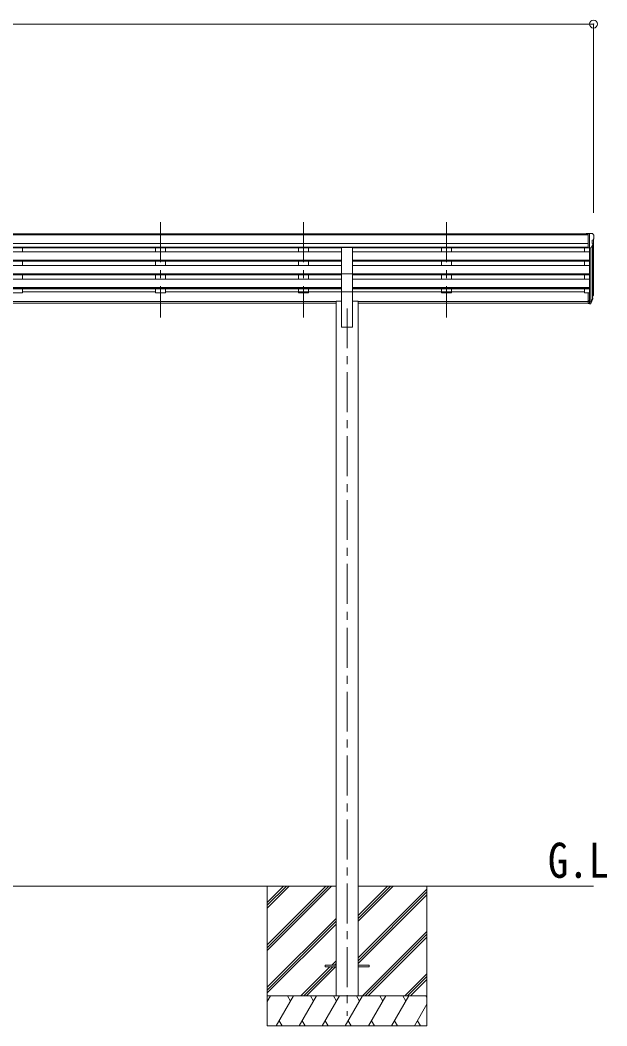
# Model space of a CAD drawing. Units: millimetres at full size, sheet at 1:40; details may follow other scales. Extents: x -11243 to 11243, y -7760 to 7760.
# Drawn here: x 3857 to 6795, y -4872 to 165 of the extents above; entities that cross this region are included whole.
import ezdxf
from ezdxf.enums import TextEntityAlignment as Align

# ---------------------------------------------------------------- set-up
doc = ezdxf.new("R2010")
doc.units = ezdxf.units.MM
doc.header["$LTSCALE"] = 40
doc.header["$PDMODE"] = 32
doc.header["$PDSIZE"] = 40
doc.linetypes.add('CHAIN1', pattern=[8, 5, -1, 1, -1])
for name, color, linetype, lineweight in [('0-0_0', 7, 'Continuous', 9), ('0-1_本体', 5, 'CHAIN1', 9), ('0-3_ELV2', 4, 'Continuous', 9), ('0-6_OTH_LINE', 6, 'Continuous', 9)]:
    doc.layers.add(name, color=color, linetype=linetype, lineweight=lineweight)
doc.layers.add('0-7_SHAPE', color=7, linetype='Continuous')
doc.styles.add('ＭＳ ゴシック', font='')
doc.styles.get('ＭＳ ゴシック').set_extended_font_data('MS Gothic')

msp = doc.modelspace()

# ---------------------------------------------------------------- linework, layer by layer
at = {"layer": '0-0_0'}
for p, q in [((2249.67, -4172.36), (5439.27, -4172.36)), ((5094.47, -4172.36), (5094.47, -4872.36)), ((5094.47, -4466.54), (5388.65, -4172.36)), ((5094.47, -4480.68), (5402.8, -4172.36)), ((5094.47, -4494.82), (5416.94, -4172.36)), ((5094.47, -4282.69), (5204.81, -4172.36)), ((5094.47, -4268.55), (5190.66, -4172.36)), ((5094.47, -4254.41), (5176.52, -4172.36)), ((5549.67, -4172.36), (6728.47, -4172.36)), ((5549.67, -4347.99), (5725.31, -4172.36)), ((5549.67, -4333.85), (5711.16, -4172.36)), ((5549.67, -4319.71), (5697.02, -4172.36)), ((5894.47, -4172.36), (5894.47, -4872.36)), ((5549.67, -4531.84), (5894.47, -4187.04)), ((5549.67, -4545.98), (5894.47, -4201.19)), ((5549.67, -4560.12), (5894.47, -4215.33)), ((5094.47, -4678.67), (5439.27, -4333.87)), ((5094.47, -4692.81), (5439.27, -4348.02)), ((5094.47, -4706.96), (5439.27, -4362.16)), ((5571.28, -4722.36), (5894.47, -4399.17)), ((5585.42, -4722.36), (5894.47, -4413.32)), ((5599.57, -4722.36), (5894.47, -4427.46)), ((5262.92, -4722.36), (5408.42, -4576.86)), ((5277.06, -4722.36), (5422.56, -4576.86)), ((5291.2, -4722.36), (5436.7, -4576.86)), ((5417.42, -4567.86), (5439.27, -4546.01)), ((5431.56, -4567.86), (5439.27, -4560.15)), ((5783.42, -4722.36), (5894.47, -4611.31)), ((5797.56, -4722.36), (5894.47, -4625.45)), ((5811.7, -4722.36), (5894.47, -4639.59)), ((5894.47, -4722.36), (5094.47, -4722.36)), ((5094.47, -4749.87), (5110.35, -4722.36)), ((5139.22, -4872.36), (5225.82, -4722.36)), ((5210.82, -4748.34), (5195.82, -4722.36)), ((5254.69, -4872.36), (5341.29, -4722.36)), ((5326.29, -4748.35), (5311.29, -4722.36)), ((5370.16, -4872.36), (5456.76, -4722.36)), ((5441.76, -4748.35), (5426.76, -4722.36)), ((5485.63, -4872.36), (5572.23, -4722.36)), ((5557.23, -4748.34), (5542.23, -4722.36)), ((5601.1, -4872.36), (5687.7, -4722.36)), ((5672.7, -4748.34), (5657.7, -4722.36)), ((5716.57, -4872.36), (5803.17, -4722.36)), ((5773.17, -4722.36), (5788.17, -4748.34)), ((5888.64, -4722.36), (5894.47, -4732.46)), ((5832.04, -4872.36), (5894.47, -4764.23)), ((5094.47, -4872.36), (5894.47, -4872.36)), ((5154.22, -4846.38), (5169.22, -4872.36)), ((5269.69, -4846.38), (5284.69, -4872.36)), ((5385.16, -4846.38), (5400.16, -4872.36)), ((5500.63, -4846.38), (5515.63, -4872.36)), ((5616.1, -4846.38), (5631.1, -4872.36)), ((5731.57, -4846.38), (5746.57, -4872.36)), ((5847.04, -4846.38), (5862.04, -4872.36))]:
    msp.add_line(p, q, dxfattribs=at)
at = {"layer": '0-1_本体'}
for p, q in [((4560.47, -847.96), (4560.47, -1325.48)), ((4560.47, -847.96), (4560.47, -1325.48)), ((5276.47, -847.96), (5276.47, -1325.48)), ((5276.47, -847.96), (5276.47, -1325.48)), ((5992.47, -847.96), (5992.47, -1325.48)), ((5992.47, -847.96), (5992.47, -1325.48)), ((5494.47, -1278.8), (5494.47, -4822.36))]:
    msp.add_line(p, q, dxfattribs=at)
at = {"layer": '0-3_ELV2'}
for p, q in [((6701.97, -905.31), (986.97, -905.31)), ((6701.97, -903.71), (6691.97, -903.79)), ((6691.97, -905.31), (6691.97, -903.79)), ((6701.97, -975.69), (6701.97, -903.71)), ((6720.47, -903.71), (6701.97, -903.71)), ((6708.47, -976.69), (6708.47, -903.71)), ((6720.47, -903.71), (6722.81, -903.85)), ((6723.56, -904.27), (6727.63, -910.08)), ((6701.97, -910.53), (986.97, -910.53)), ((6701.97, -954.06), (986.97, -954.06)), ((6722.47, -938.22), (6722.47, -954.5)), ((6727.94, -934.89), (6722.62, -937.96)), ((6728.47, -934.28), (6728.47, -1200.72)), ((6730.47, -913.08), (6730.47, -913.71)), ((6701.97, -971.91), (986.97, -971.91)), ((5466.97, -975.16), (2221.97, -975.16)), ((5466.97, -995.61), (2221.97, -995.61)), ((3869.47, -975.16), (3869.47, -995.61)), ((4535.47, -975.16), (4535.47, -995.61)), ((4585.47, -975.16), (4585.47, -995.61)), ((5251.47, -975.16), (5251.47, -995.61)), ((5301.47, -975.16), (5301.47, -995.61)), ((5466.97, -1106.13), (5466.97, -974.34)), ((5466.97, -974.34), (5521.97, -974.34)), ((5521.97, -1106.13), (5521.97, -974.34)), ((6701.97, -975.26), (5521.97, -975.26)), ((5521.97, -995.61), (6708.47, -995.61)), ((5967.47, -975.16), (5967.47, -995.61)), ((6017.47, -975.16), (6017.47, -995.61)), ((6683.47, -975.16), (6683.47, -995.61)), ((6701.97, -975.69), (6708.47, -975.69)), ((6708.47, -976.69), (6713.68, -976.37)), ((6708.47, -976.69), (6708.47, -1201.09)), ((6714.47, -976.22), (6714.48, -1245.86)), ((6716.1, -974.88), (6725.1, -959.28)), ((6723.5, -962.05), (6723.5, -1227.43)), ((5466.97, -1037.49), (2221.97, -1037.49)), ((5466.97, -1038.98), (2221.97, -1038.98)), ((5466.97, -1043.3), (2221.97, -1043.3)), ((3869.47, -1043.3), (3869.47, -1064.1)), ((4535.47, -1043.3), (4535.47, -1064.1)), ((4585.47, -1043.3), (4585.47, -1064.1)), ((5251.47, -1043.3), (5251.47, -1064.1)), ((5301.47, -1043.3), (5301.47, -1064.1)), ((5521.97, -1037.49), (6708.47, -1037.49)), ((5521.97, -1038.98), (6708.47, -1038.98)), ((5521.97, -1043.3), (6708.47, -1043.3)), ((5967.47, -1043.3), (5967.47, -1064.1)), ((6017.47, -1043.3), (6017.47, -1064.1)), ((6683.47, -1043.3), (6683.47, -1064.1)), ((5466.97, -1064.1), (2221.97, -1064.1)), ((5466.97, -1105.98), (2221.97, -1105.98)), ((5466.97, -1107.48), (2221.97, -1107.48)), ((5466.97, -1106.13), (5466.97, -1372.36)), ((5466.97, -1106.13), (5521.97, -1106.13)), ((5521.97, -1064.1), (6708.47, -1064.1)), ((5521.97, -1105.98), (6708.47, -1105.98)), ((5521.97, -1106.13), (5521.97, -1372.36)), ((5521.97, -1107.48), (6708.47, -1107.48)), ((5466.97, -1111.79), (2221.97, -1111.79)), ((5466.97, -1132.59), (2221.97, -1132.59)), ((3869.47, -1111.79), (3869.47, -1132.59)), ((4535.47, -1111.79), (4535.47, -1132.59)), ((4585.47, -1111.79), (4585.47, -1132.59)), ((5251.47, -1111.79), (5251.47, -1132.59)), ((5301.47, -1111.79), (5301.47, -1132.59)), ((5521.97, -1111.79), (6708.47, -1111.79)), ((5521.97, -1132.59), (6708.47, -1132.59)), ((5967.47, -1111.79), (5967.47, -1132.59)), ((6017.47, -1111.79), (6017.47, -1132.59)), ((6683.47, -1132.59), (6683.47, -1111.79)), ((5466.97, -1174.47), (2221.97, -1174.47)), ((5466.97, -1175.97), (2221.97, -1175.97)), ((5466.97, -1180.29), (2221.97, -1180.29)), ((3869.47, -1201.72), (3819.47, -1201.72)), ((3869.47, -1180.29), (3869.47, -1201.72)), ((4535.47, -1196.78), (3869.47, -1196.78)), ((4535.47, -1180.29), (4535.47, -1201.72)), ((4585.47, -1201.72), (4535.47, -1201.72)), ((4585.47, -1180.29), (4585.47, -1201.72)), ((5466.97, -1196.78), (4585.47, -1196.78)), ((5251.47, -1180.29), (5251.47, -1201.72)), ((5521.97, -1196.78), (5251.47, -1196.78)), ((5301.47, -1201.72), (5251.47, -1201.72)), ((5301.47, -1180.29), (5301.47, -1201.72)), ((5466.97, -1196.78), (5301.47, -1196.78)), ((5521.97, -1174.47), (6708.47, -1174.47)), ((5521.97, -1175.97), (6708.47, -1175.97)), ((5521.97, -1180.29), (6708.47, -1180.29)), ((6683.47, -1196.78), (5521.97, -1196.78)), ((5967.47, -1180.29), (5967.47, -1201.72)), ((6017.47, -1201.72), (5967.47, -1201.72)), ((6017.47, -1180.29), (6017.47, -1201.72)), ((6683.47, -1180.29), (6683.47, -1201.72)), ((6683.47, -1201.72), (6701.97, -1201.72)), ((6701.97, -1201.09), (6701.97, -1255.12)), ((6701.97, -1201.09), (6708.47, -1201.09)), ((6708.47, -1201.09), (6708.47, -1255.86)), ((5439.27, -1243.79), (2249.67, -1243.79)), ((5439.27, -1245.19), (2249.67, -1245.19)), ((5439.27, -1252.88), (2249.67, -1252.88)), ((5439.27, -1243.36), (5439.27, -4722.36)), ((5439.27, -1243.36), (5466.97, -1243.36)), ((5549.67, -1243.36), (5521.97, -1243.36)), ((5549.67, -1243.36), (5549.67, -4722.36)), ((5549.67, -1243.79), (6701.97, -1243.79)), ((5549.67, -1245.19), (6701.97, -1245.19)), ((6701.97, -1252.88), (5549.67, -1252.88)), ((6701.97, -1241.22), (6708.47, -1241.22)), ((6701.97, -1246.1), (6708.47, -1246.1)), ((6701.97, -1255.12), (6708.47, -1255.12)), ((6708.47, -1246.12), (6713.61, -1246.12)), ((6708.47, -1247.93), (6713.32, -1247.93)), ((6708.47, -1255.86), (6713.32, -1255.86)), ((6714.91, -1245.44), (6722.66, -1230.04)), ((6724.11, -1230.39), (6715.92, -1246.57)), ((6724.73, -1230.96), (6715.92, -1254.5)), ((6726.78, -1213.9), (6723.5, -1220.96)), ((6727.38, -1215.28), (6723.5, -1223.22)), ((6725.07, -1226.55), (6724.73, -1230.96)), ((5466.97, -1372.36), (5521.97, -1372.36)), ((5384.47, -4567.86), (5439.27, -4567.86)), ((5549.67, -4567.86), (5604.47, -4567.86)), ((5549.67, -4576.86), (5604.47, -4576.86)), ((5604.47, -4567.86), (5604.47, -4576.86))]:
    msp.add_line(p, q, dxfattribs=at)
msp.add_lwpolyline([(5384.47, -4567.86), (5384.47, -4576.86), (5439.27, -4576.86)], dxfattribs=at)
for centre, radius, start, end in [((6722.75, -904.85), 1, 35, 86.5), ((6722.77, -938.22), 0.3, 120, 180), ((6722.77, -954.5), 0.3, 180, 265.2833), ((6722.5, -957.78), 3, 330, 85.2833), ((6727.47, -913.08), 3, 0, 87), ((6723.57, -930.52), 6.18, 315.00103, 354.2965), ((6528.47, -913.71), 202, 355.05096, 0), ((6713.5, -973.38), 3, 273.5, 330), ((6697.89, -1204.4), 30.41, 341.80266, 352.8448), ((6699.29, -1206.16), 29.53, 342.01856, 353.49194)]:
    msp.add_arc(centre, radius, start, end, dxfattribs=at)
for centre, major_axis, ratio, start_param, end_param in [((6640.61, -1199.92), (-87.93, 4.42), 0.541684, 3.060334, 3.2172517), ((6639.82, -1206.59), (89.06, 1.43), 0.57596, 6.1985533, 6.3701348), ((6713.32, -1245.21), (3, 0), 0.90356, 4.712389, 5.7595865), ((6713.32, -1253.15), (-3, 0), 0.90356, 1.5707963, 2.6179939), ((6713.61, -1244.76), (1.5, 0), 0.90356, 4.712389, 5.7595865), ((6638.55, -1206.5), (88.05, 0), 0.90356, 5.9828017, 6.0168888), ((6723.76, -1226.55), (-1.3, 0), 0.90356, 2.9359903, 4.9130961), ((6637.84, -1210.36), (89.07, 0), 0.90356, 6.0316505, 6.077583)]:
    msp.add_ellipse(centre, major_axis=major_axis, ratio=ratio, start_param=start_param, end_param=end_param, dxfattribs=at)
at = {"layer": '0-6_OTH_LINE'}
for p, q in [((960.47, 144.69), (6728.47, 144.69)), ((6728.47, 144.69), (6728.47, -800.72))]:
    msp.add_line(p, q, dxfattribs=at)
msp.add_point((6728.47, 144.69), dxfattribs=at)

# ---------------------------------------------------------------- texts
at = {"layer": '0-7_SHAPE', "style": 'ＭＳ ゴシック', "width": 0.85}
msp.add_text('G.L', height=176, dxfattribs=at).set_placement((6499.94, -4183.66), align=Align.BOTTOM_LEFT)

doc.saveas('drawing.dxf')
